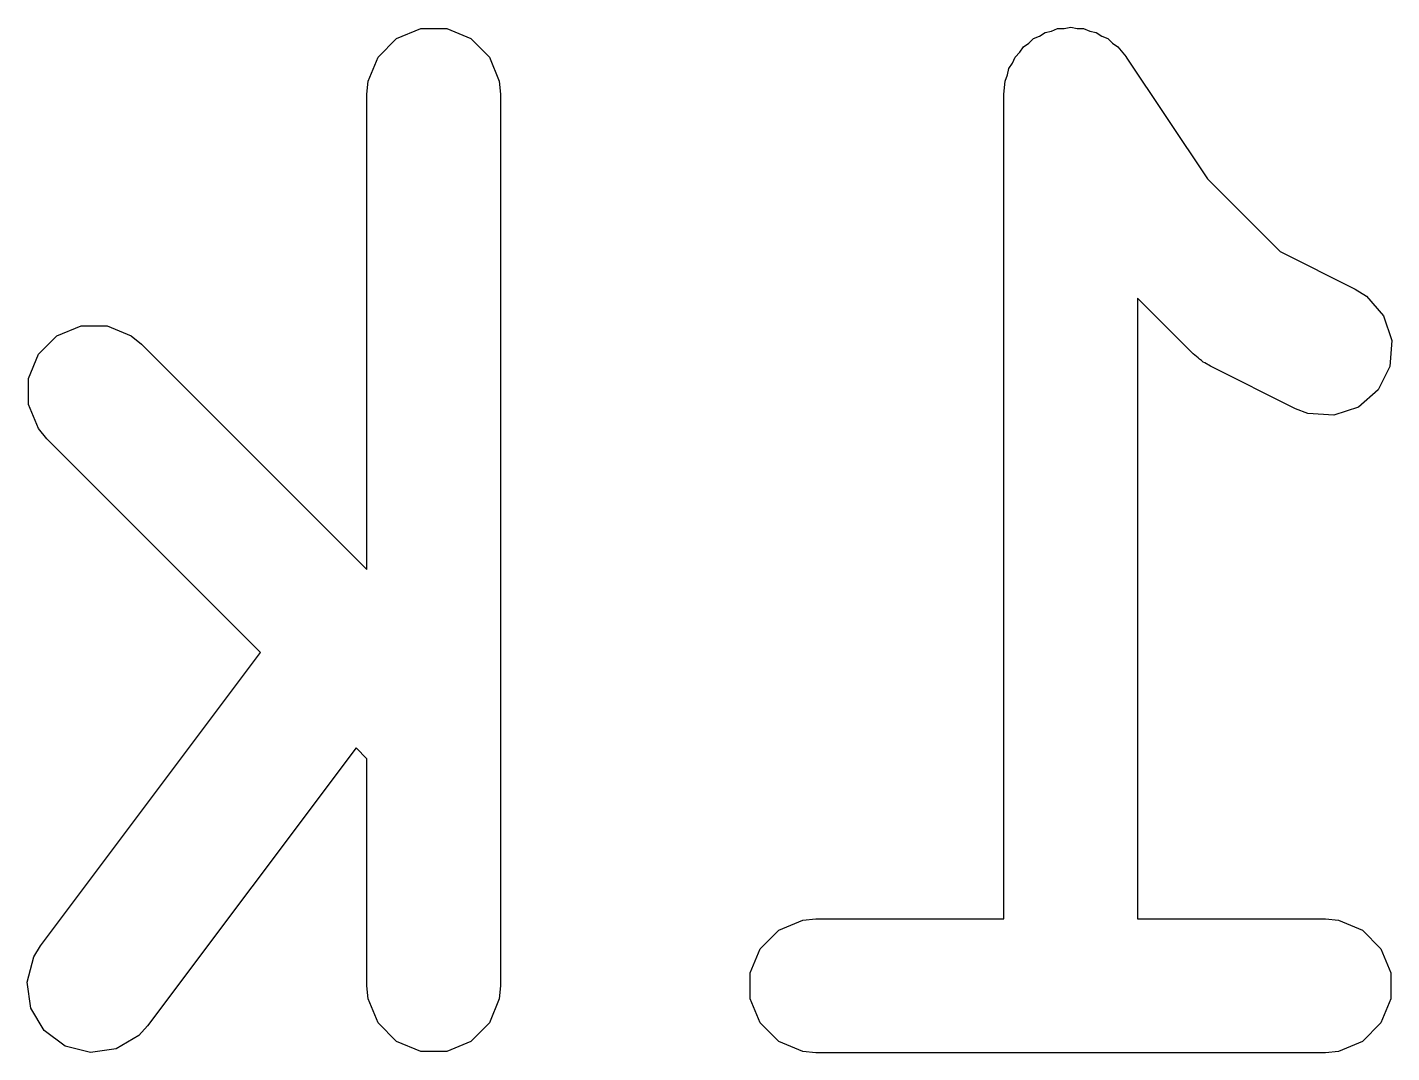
# Model space of a CAD drawing. Extents: x 4.55 to 6.16, y -5.14 to -3.52.
# Drawn here: x 5.3608 to 5.4211, y -4.052 to -4.0067 of the extents above; entities that cross this region are included whole.
import ezdxf

# ---------------------------------------------------------------- set-up
doc = ezdxf.new("R2010")
doc.units = 0
doc.header["$MEASUREMENT"] = 0
doc.layers.add('BLACK', color=7, linetype='CONTINUOUS')

msp = doc.modelspace()

# ---------------------------------------------------------------- linework, layer by layer
at = {"layer": 'BLACK', "linetype": 'CONTINUOUS'}
for p, q in [((5.377118, -4.007183), (5.378183, -4.006743)), ((5.378183, -4.006743), (5.379335, -4.006743)), ((5.379335, -4.006743), (5.380399, -4.007183)), ((5.40551, -4.007072), (5.405753, -4.006909)), ((5.405753, -4.006909), (5.406037, -4.006853)), ((5.406037, -4.006853), (5.406304, -4.006743)), ((5.406304, -4.006743), (5.406597, -4.006743)), ((5.406597, -4.006743), (5.406883, -4.006686)), ((5.406883, -4.006686), (5.407167, -4.006743)), ((5.407167, -4.006743), (5.407456, -4.006743)), ((5.407456, -4.006743), (5.407726, -4.006854)), ((5.407726, -4.006854), (5.408013, -4.006912)), ((5.408013, -4.006912), (5.408254, -4.007073)), ((5.376304, -4.007998), (5.377118, -4.007183)), ((5.380399, -4.007183), (5.381214, -4.007998)), ((5.404632, -4.007791), (5.404795, -4.007548)), ((5.404795, -4.007548), (5.405035, -4.007388)), ((5.405035, -4.007388), (5.40524, -4.007183)), ((5.40524, -4.007183), (5.40551, -4.007072)), ((5.408254, -4.007073), (5.408521, -4.007183)), ((5.408521, -4.007183), (5.408728, -4.00739)), ((5.408728, -4.00739), (5.40897, -4.007553)), ((5.40897, -4.007553), (5.409333, -4.007996)), ((5.375863, -4.009062), (5.376304, -4.007998)), ((5.381214, -4.007998), (5.381655, -4.009062)), ((5.404314, -4.008265), (5.404425, -4.007998)), ((5.404425, -4.007998), (5.404632, -4.007791)), ((5.409333, -4.007996), (5.409335, -4.007998)), ((5.409335, -4.007998), (5.409336, -4.007999)), ((5.409336, -4.007999), (5.409337, -4.008001)), ((5.409337, -4.008001), (5.412925, -4.013382)), ((5.404096, -4.008792), (5.404154, -4.008506)), ((5.404154, -4.008506), (5.404314, -4.008265)), ((5.375806, -4.009639), (5.375863, -4.009062)), ((5.381655, -4.009062), (5.381712, -4.009639)), ((5.403928, -4.009632), (5.403984, -4.009062)), ((5.403984, -4.009062), (5.404096, -4.008792)), ((5.375806, -4.030631), (5.375806, -4.009639)), ((5.381712, -4.009639), (5.381712, -4.049009)), ((5.403928, -4.009635), (5.403928, -4.009632)), ((5.403928, -4.009636), (5.403928, -4.009635)), ((5.403928, -4.009639), (5.403928, -4.009636)), ((5.403928, -4.046056), (5.403928, -4.009639)), ((5.412925, -4.013382), (5.416129, -4.016586)), ((5.416129, -4.016586), (5.419449, -4.018246)), ((5.419449, -4.018246), (5.419939, -4.018554)), ((5.412291, -4.0211), (5.409833, -4.018642)), ((5.409833, -4.018642), (5.409833, -4.046056)), ((5.419939, -4.018554), (5.420694, -4.019425)), ((5.420694, -4.019425), (5.421059, -4.020518)), ((5.36212, -4.020307), (5.363185, -4.019866)), ((5.363185, -4.019866), (5.364337, -4.019866)), ((5.364337, -4.019866), (5.365401, -4.020307)), ((5.361306, -4.021121), (5.36212, -4.020307)), ((5.365401, -4.020307), (5.365849, -4.020674)), ((5.365849, -4.020674), (5.375806, -4.030631)), ((5.421059, -4.020518), (5.420977, -4.021667)), ((5.360865, -4.022186), (5.361306, -4.021121)), ((5.412518, -4.021286), (5.412291, -4.0211)), ((5.412569, -4.021345), (5.412518, -4.021286)), ((5.412658, -4.021401), (5.412569, -4.021345)), ((5.412739, -4.021468), (5.412658, -4.021401)), ((5.412811, -4.021497), (5.412739, -4.021468)), ((5.413059, -4.021653), (5.412811, -4.021497)), ((5.416808, -4.023528), (5.413059, -4.021653)), ((5.420977, -4.021667), (5.420462, -4.022698)), ((5.360865, -4.023338), (5.360865, -4.022186)), ((5.420462, -4.022698), (5.419591, -4.023452)), ((5.361306, -4.024402), (5.360865, -4.023338)), ((5.417349, -4.023735), (5.416808, -4.023528)), ((5.418498, -4.023817), (5.417349, -4.023735)), ((5.419591, -4.023452), (5.418498, -4.023817)), ((5.361673, -4.02485), (5.361306, -4.024402)), ((5.371111, -4.034288), (5.361673, -4.02485)), ((5.361399, -4.047237), (5.371111, -4.034288)), ((5.375329, -4.038506), (5.366123, -4.05078)), ((5.375806, -4.038983), (5.375329, -4.038506)), ((5.375806, -4.049009), (5.375806, -4.038983)), ((5.393991, -4.046554), (5.395056, -4.046113)), ((5.395056, -4.046113), (5.395632, -4.046056)), ((5.395632, -4.046056), (5.403928, -4.046056)), ((5.409833, -4.046056), (5.418129, -4.046056)), ((5.418129, -4.046056), (5.418705, -4.046113)), ((5.418705, -4.046113), (5.419769, -4.046554)), ((5.393177, -4.047368), (5.393991, -4.046554)), ((5.419769, -4.046554), (5.420584, -4.047368)), ((5.361098, -4.047732), (5.361399, -4.047237)), ((5.360812, -4.048848), (5.361098, -4.047732)), ((5.392736, -4.048433), (5.393177, -4.047368)), ((5.420584, -4.047368), (5.421025, -4.048433)), ((5.392736, -4.049585), (5.392736, -4.048433)), ((5.421025, -4.048433), (5.421025, -4.049585)), ((5.360975, -4.049988), (5.360812, -4.048848)), ((5.375863, -4.049585), (5.375806, -4.049009)), ((5.381712, -4.049009), (5.381655, -4.049585)), ((5.376304, -4.050649), (5.375863, -4.049585)), ((5.381655, -4.049585), (5.381214, -4.050649)), ((5.393177, -4.050649), (5.392736, -4.049585)), ((5.421025, -4.049585), (5.420584, -4.050649)), ((5.361562, -4.05098), (5.360975, -4.049988)), ((5.366123, -4.05078), (5.365732, -4.051207)), ((5.377118, -4.051464), (5.376304, -4.050649)), ((5.381214, -4.050649), (5.380399, -4.051464)), ((5.393991, -4.051464), (5.393177, -4.050649)), ((5.420584, -4.050649), (5.419769, -4.051464)), ((5.362484, -4.051671), (5.361562, -4.05098)), ((5.365732, -4.051207), (5.364741, -4.051794)), ((5.378183, -4.051905), (5.377118, -4.051464)), ((5.380399, -4.051464), (5.379335, -4.051905)), ((5.395056, -4.051905), (5.393991, -4.051464)), ((5.419769, -4.051464), (5.418705, -4.051905)), ((5.3636, -4.051957), (5.362484, -4.051671)), ((5.364741, -4.051794), (5.3636, -4.051957)), ((5.379335, -4.051905), (5.378183, -4.051905)), ((5.395632, -4.051961), (5.395056, -4.051905)), ((5.418129, -4.051961), (5.395632, -4.051961)), ((5.418705, -4.051905), (5.418129, -4.051961))]:
    msp.add_line(p, q, dxfattribs=at)

doc.saveas('drawing.dxf')
